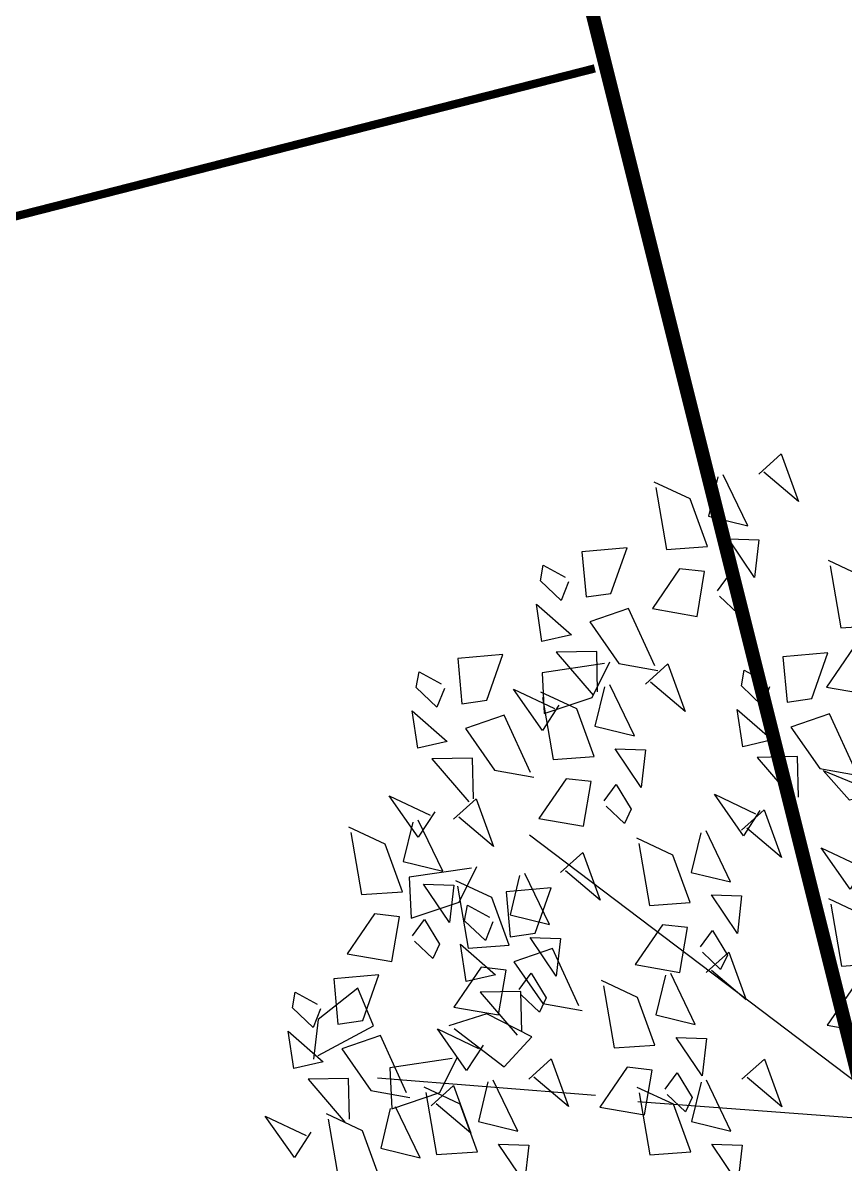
# Model space of a CAD drawing. Extents: x 671027 to 671614, y 802418 to 802669.
# Drawn here: x 671348.267 to 671351.253, y 802541.037 to 802545.178 of the extents above; entities that cross this region are included whole.
import ezdxf

# ---------------------------------------------------------------- set-up
doc = ezdxf.new("R2010")
doc.units = 0
for name, color, linetype in [('drip line', 7, 'Continuous'), ('Pipe-Lateral-10 Bars-32mm', 7, 'Continuous'), ('Pipe-Lateral-10 Bars-50mm', 7, 'Continuous'), ('plataform', 8, 'Continuous'), ('shrubs-Gc', 7, 'Continuous')]:
    doc.layers.add(name, color=color, linetype=linetype)
doc.styles.get("Standard").update_dxf_attribs({"font": 'arial.ttf'})
doc.linetypes.add('32mm', pattern='A,0.5,-0.2,["32mm",Standard,S=0.1,R=0,X=-0.1,Y=-0.05],-0.5', length=1.2)
doc.linetypes.add('50mm', pattern='A,0.5,-0.2,["50mm",Standard,S=0.1,R=0,X=-0.1,Y=-0.05],-0.5', length=1.2)
pattern_1 = [(90, (0, 0), (-0.5000000000000001, 0), [])]

# ---------------------------------------------------------------- blocks, each defined once
blk = doc.blocks.new('tg')
at = {"layer": 'plataform', "color": 2, "extrusion": (0.04100688207803799, -0.0577157786741523, 0.99749051349588)}
for p, q in [((-2.744171246938095, 2.10230068980519, 0.1934108261326958), (-2.606488061771415, 2.263782150594409, 0.1970941394706565)), ((-2.604144507256024, 2.233895332336317, 0.1952685152386639), (-2.518605139624015, 1.909960222563598, 0.1730087848879326)), ((-2.295746014621727, 1.997949518978487, 0.1689381826686813), (-2.129120197198972, 2.139134905084859, 0.1702573122585309)), ((-2.129120197198972, 2.139134905084859, 0.1702573122585309), (-2.01817034981741, 1.893364731355462, 0.1514756556755291)), ((-2.723079288197368, 1.833319719315398, 0.1769802321596286), (-2.744171246938095, 2.10230068980519, 0.1934108261326958)), ((-2.105488976981178, 1.722298223425526, 0.1451672527674937), (-2.295746014621727, 1.997949518978487, 0.1689381826686813)), ((-2.518605139624015, 1.909960222563598, 0.1730087848879326), (-2.723079288197368, 1.833319719315398, 0.1769802321596286)), ((-2.01817034981741, 1.893364731355462, 0.1514756556755291), (-2.09316119824598, 1.69499038603891, 0.1430803989636939)), ((-2.155094263195679, 1.423558964294273, 0.1299211821149514), (-2.24494504211998, 1.615274072757813, 0.1447077759373013)), ((-2.216740066935927, 1.605102019051913, 0.1429597030780335), (-1.886016608034879, 1.54955165019993, 0.1261494473019341)), ((-1.886016608034879, 1.54955165019993, 0.1261494473019341), (-1.901249858369738, 1.332010616448599, 0.1141885495322289)), ((-1.901249858369738, 1.332010616448599, 0.1141885495322289), (-2.155094263195679, 1.423558964294273, 0.1299211821149514)), ((-3.283480337523542, -0.03333384914520821, 0.09201194091338333), (-3.116854520100787, 0.1078515369611637, 0.09333107049634459)), ((-3.116854520100787, 0.1078515369611637, 0.09333107049634459), (-3.005904672719225, -0.1379186367682337, 0.07454941391643072))]:
    blk.add_line(p, q, dxfattribs=at)
at = {"layer": 'plataform', "color": 108, "extrusion": (0.04100688207803799, -0.0577157786741523, 0.99749051349588)}
for p, q in [((-2.968452263675317, 1.229567307995524, 0.1521338205422983), (-2.801826446136147, 1.370752694101895, 0.1534529501318849)), ((-2.801826446136147, 1.370752694101895, 0.1534529501318849), (-2.690876598871, 1.124982520139667, 0.1346712935477209)), ((-2.778195226034768, 0.9539160123261468, 0.1283628906403981), (-2.968452263675317, 1.229567307995524, 0.1521338205422983)), ((-2.690876598871, 1.124982520139667, 0.1346712935477209), (-2.765867447066739, 0.9266081750559465, 0.1262760368308722)), ((-3.093223300115824, -0.3089851449310004, 0.06824101099796948), (-3.283480337523542, -0.03333384914520821, 0.09201194091338333))]:
    blk.add_line(p, q, dxfattribs=at)
at = {"layer": 'plataform', "color": 98, "extrusion": (0.04100688207803799, -0.0577157786741523, 0.99749051349588)}
blk.add_line((-3.005904672719225, -0.1379186367682337, 0.07454941391643072), (-3.080895521147795, -0.33629298196837, 0.06615415721528423), dxfattribs=at)
at = {"layer": 'plataform', "color": 92, "extrusion": (0.04100688207803799, -0.0577157786741523, 0.99749051349588)}
for points, elevation in [([(-0.4287966583309377, 3.427323922565487), (-0.3065809588807731, 3.532997390245393), (-0.5467239800165722, 3.657081744062815), (-0.4150265944411644, 3.453973412695113)], -0.04094036375877658), ([(-0.4862703834154325, 3.325826417283362), (-0.1507173861469047, 3.313553668606595), (-0.1370909468446915, 3.095577668629319), (-0.4011049291222117, 3.153562276363894), (-0.5156053133599303, 3.332269161156083)], -0.04094036376364529), ([(-0.7928707181996415, 3.311561969298667), (-0.7773849620365363, 3.472384116837616), (-0.9787905692615535, 3.475158130322701), (-0.7928707181996415, 3.311561969298667)], -0.04094036374889845), ([(-0.4718222821420319, 3.213202433385324), (-0.6869979533247756, 3.189326956644893), (-0.7111076802057055, 3.404373117523205), (-0.4580521256223695, 3.239852102779893)], -0.04094036375139321), ([(-0.4983833737497478, 2.990656177314867), (-0.2966350964424838, 3.069194322846502), (-0.2179040045091813, 2.867631564915316), (-0.5048181670188547, 2.961357448183936)], -0.04094036375492005), ([(-0.5699286075039425, 2.892482987105597), (-0.8909766908924042, 2.990842340969345), (-0.8479510667691168, 3.204963829784532), (-0.6078080454432524, 3.080879475832288), (-0.5432460103846495, 2.878695816607791)], -0.04094036376847404), ([(-0.5583257374183641, 2.789868914715657), (-0.2227727403396382, 2.777596166174085), (-0.2091463013346058, 2.559620165978988), (-0.4731602834500621, 2.61760477374073), (-0.5876606673368707, 2.796311658426696)], -0.04094036376950988), ([(-0.4847569352191208, 2.772680177458213), (-0.575600629864621, 2.639072610448862), (-0.3115866475883686, 2.581088002714074), (-0.4911916845930344, 2.743381645270047)], -0.04094036375030757), ([(-0.5704387282677126, 2.454698674827124), (-0.3686904504457285, 2.533236820279026), (-0.2899593585521152, 2.331674062090335), (-0.5768735214810812, 2.425399945371836)], -0.04094036375132371), ([(-0.7681095652354768, 2.453873947419662), (-0.6458938657181, 2.559547415195975), (-0.8860368873016709, 2.683631769189175), (-0.7543395011166907, 2.480523437672498)], -0.04094036377126339), ([(-1.181214322137735, 2.408090327825672), (-0.9894966387160551, 2.580967207285806), (-0.9172003399950678, 2.350105719900819), (-1.148283547573757, 2.278010318186757), (-1.181214322137735, 2.408090327825672)], -0.04094036376792989), ([(-0.5568122890995132, 2.236722674660624), (-0.6476559839083457, 2.103115107623883), (-0.3836420019544754, 2.045130499834065), (-0.56324703859707, 2.207424142702572)], -0.04094036375313292), ([(-0.8111351892355325, 2.239752458374661), (-1.026310860161526, 2.215876981595077), (-1.050420587231731, 2.430923142609319), (-0.7973650325265468, 2.266402127634935)], -0.04094036375884347), ([(-0.5509582975175774, 1.707099708547714), (-0.3592406140956346, 1.879976588008222), (-0.2869443151734205, 1.649115100907168), (-0.5180275227235828, 1.577019699031856), (-0.5509582975175774, 1.707099708547714)], -0.04094036375827026), ([(-0.997415834054226, 1.774442076146496), (-0.6618628367318038, 1.762169327142774), (-0.6482363976860285, 1.544193327206666), (-0.912250379733268, 1.602177935064663), (-1.02675076420275, 1.780884819734481)], -0.04094036375523012), ([(-0.08401502760406732, 1.314022765801755), (-0.05751943360710499, 1.154644112059365), (0.1377940942985078, 1.203883725565198), (-0.08401502760406732, 1.314022765801755)], -0.04094036376001935), ([(-0.4071229402256292, 1.521950277527066), (-0.4850967047516094, 1.446939886253767), (-0.3448572357416139, 1.385427524177705), (-0.2733182203987409, 1.431139383127492), (-0.3777880100754075, 1.515507533936761)], -0.04094036376639762), ([(-0.4195684125238181, 1.326295599612785), (-0.2178201349867999, 1.404833745267104), (-0.1390890429575917, 1.203270987268162), (-0.4260032056295927, 1.29699687050924)], -0.04094036377044596), ([(-2.399310201950656, 2.428054308109321), (-2.383824445692388, 2.588876455581048), (-2.585230052605228, 2.591650468700605), (-2.399310201950656, 2.428054308109321)], -0.04094036375692267), ([(-1.27890058466533, 1.418911434961558), (-1.087182901203435, 1.591788314679941), (-1.014886602063682, 1.360926827281333), (-1.245969809586106, 1.288831425243654), (-1.27890058466533, 1.418911434961558)], -0.04094036376536016), ([(-0.405941973409726, 1.108319599770627), (-0.4967856683528852, 0.9747120325443505), (-0.2327716861026241, 0.9167274249712445), (-0.4123767230416095, 1.079021067623041)], -0.04094036376050453), ([(-2.176368091131199, 2.008975325688311), (-2.497416174520715, 2.107334679550576), (-2.45439055058797, 2.321456168501479), (-2.214247529166727, 2.19737181448074), (-2.149685493917796, 1.995188155121796)], -0.04094036374809135), ([(-0.9959023858990035, 1.221295836063169), (-1.086746080450344, 1.087688268986744), (-0.8227320983346733, 1.029703661223732), (-1.002337135110853, 1.191997303902175)], -0.04094036374570607), ([(-1.135065227181636, 1.233762003804906), (-1.213038991628979, 1.158751613047142), (-1.072799522725836, 1.097239250618807), (-1.001260507518343, 1.142951109377571), (-1.105730297100538, 1.227319260121787)], -0.04094036375707537), ([(-2.565164434489422, 1.891411009851755), (-2.229611437385016, 1.879138261146487), (-2.215984998462406, 1.661162261439594), (-2.479998980654442, 1.719146868687133), (-2.594499364570519, 1.897853753534873)], -0.04094036376656372), ([(-1.974871540659589, 1.638919211233149), (-2.052845305499229, 1.563908820326424), (-1.912605836136626, 1.502396458141818), (-1.841066820996511, 1.54810831680708), (-1.945536610971842, 1.632476467399583)], -0.04094036374636274), ([(-2.512044021658464, 1.810490179112747), (-2.389828322722708, 1.916163646874403), (-2.629971343533852, 2.040248000746913), (-2.498273958025656, 1.8371396692828)], -0.04094036375285359), ([(-1.40191772691608, 1.138810728561319), (-1.375422132918591, 0.9794320748196728), (-1.180108604755749, 1.028671688285457), (-1.40191772691608, 1.138810728561319)], -0.04094036376427415), ([(-1.269512858958131, 0.5132425174983221), (-0.9339598620420447, 0.5009697689271988), (-0.9203334230644378, 0.2829937688964785), (-1.184347405166889, 0.340978377079572), (-1.29884778902675, 0.5196852616020606)], -0.04094036376978871)]:
    blk.add_lwpolyline(points, dxfattribs=dict(at, elevation=elevation))
at = {"layer": 'plataform', "color": 108, "extrusion": (0.04100688207803799, -0.0577157786741523, 0.99749051349588)}
for points, elevation in [([(-1.075181294707205, 3.288611161564655), (-0.980506168943845, 3.340985651919089), (-1.100148644934494, 3.436570992746221), (-1.181053707105524, 3.410845992303221), (-1.101863891814497, 3.302398332483965)], -0.04094036376783414), ([(-0.9839365699111735, 3.072640510687314), (-1.213740021039532, 2.955029034341832), (-1.224079591264463, 3.196724864803938), (-0.9822213229640069, 3.206813171044334), (-0.9839365699111735, 3.072640510687314)], -0.04094036375129459), ([(-0.2348853432934752, 2.442425840690379), (-0.2083897493911504, 2.283047187015959), (-0.01307622141837439, 2.332286800616556), (-0.2348853432934752, 2.442425840690379)], -0.04094036375733309), ([(-1.539057097927432, 2.934746364778262), (-1.347339414639289, 3.107623244049974), (-1.275043115812239, 2.87676175701615), (-1.506126323227811, 2.804666355330744), (-1.539057097927432, 2.934746364778262)], -0.04094036374829749), ([(-1.985514634273785, 3.002088732241504), (-1.649961637073474, 2.989815983468485), (-1.636335197933061, 2.771839983464408), (-1.900349180467547, 2.829824591239405), (-2.014849564287719, 3.008531476019395)], -0.04094036376000051), ([(-1.39522174056697, 2.749596933852004), (-1.473195505160114, 2.674586542483937), (-1.332956036084223, 2.613074180502425), (-1.261417020903414, 2.658786039425044), (-1.365886810742837, 2.743154190209304)], -0.04094036376652888), ([(-1.132183625254838, 2.338111994547584), (-1.116697868835031, 2.49893414204574), (-1.318103475949673, 2.501708154878981), (-1.132183625254838, 2.338111994547584)], -0.04094036376606967), ([(-1.662074239987952, 2.654645658243079), (-1.635578646370329, 2.495267004771449), (-1.440265118274173, 2.544506618141562), (-1.662074239987952, 2.654645658243079)], -0.04094036375222182), ([(-1.62767185848501, 2.475432695289016), (-1.2921188613796, 2.463159946583593), (-1.27849242230635, 2.245183946484752), (-1.542506404421543, 2.303168554246863), (-1.657006788375515, 2.481875438838061)], -0.04094036375986398), ([(-1.997627625285971, 2.666918492323578), (-1.795879347234711, 2.745456637899055), (-1.717148255732916, 2.543893879560512), (-2.004062418202637, 2.63761976308701)], -0.04094036375774468), ([(-1.414494201639498, 2.315161186583456), (-1.319819075578958, 2.367535677155708), (-1.439461551867314, 2.463121017764275), (-1.520366614037818, 2.437396017322019), (-1.441176798908376, 2.328948357474698)], -0.0409403637702131), ([(-2.03523614175827, 2.543816261431355), (-1.913020442347531, 2.649489728854129), (-2.15316346379577, 2.77357408303671), (-2.021466077611531, 2.570465751520561)], -0.04094036376779389), ([(-1.323249476748929, 2.099190535638748), (-1.553052928106086, 1.981579059168788), (-1.563392498224857, 2.22327488998533), (-1.3215342298964, 2.233363196063737), (-1.323249476748929, 2.099190535638748)], -0.04094036376547258), ([(-1.6397848493752, 2.140262455141574), (-1.438036571810971, 2.21880060063279), (-1.359305479659603, 2.017237842404788), (-1.646219642223961, 2.110963725999252)], -0.04094036376065988), ([(-1.984001186146152, 2.448942492319908), (-2.074844881224428, 2.315334924902978), (-1.810830898744149, 2.257350317452929), (-1.990435935613962, 2.419643960199182)], -0.04094036376233312), ([(-2.078261765987833, 2.329694772263482), (-2.293437436818447, 2.305819295415402), (-2.317547163698372, 2.520865456293555), (-2.064491609371787, 2.356344441589401)], -0.04094036376298318), ([(-2.590376053689399, 2.18913284966052), (-2.820179504628483, 2.071521373179104), (-2.830519074921582, 2.313217203546593), (-2.58866080668628, 2.323305509691914), (-2.590376053689399, 2.18913284966052)], -0.04094036376715231), ([(-0.8230553226654581, 0.4459001503607685), (-0.631337639405316, 0.6187770297944699), (-0.5590413402658262, 0.387915542395492), (-0.7901245476818763, 0.3158201407109891), (-0.8230553226654581, 0.4459001503607685)], -0.04094036375813132), ([(-1.737471111603868, 1.151083562494021), (-1.535722834135496, 1.229621708054623), (-1.456991741984128, 1.028058949826621), (-1.743905904805978, 1.121784833460769)], -0.04094036376632935), ([(-2.87611808167682, 1.694728226238279), (-2.860632325838633, 1.855550373721771), (-3.062037932656573, 1.858324386773728), (-2.87611808167682, 1.694728226238279)], -0.04094036375701318), ([(-1.723844672654065, 0.9331075626251607), (-1.81468836775881, 0.7994999953708122), (-1.550674385253067, 0.7415153877583338), (-1.730279422313159, 0.9038090306406812)], -0.04094036377207877), ([(-3.158428658318907, 1.671777418315445), (-3.063753532325052, 1.724151908792033), (-3.183396008815376, 1.819737249117201), (-3.264301070676269, 1.794012249311735), (-3.185111255357553, 1.685564589328475)], -0.04094036376184745), ([(-3.067183933685369, 1.455806767411228), (-3.296987384746612, 1.338195291158875), (-3.307326954647152, 1.579891121675695), (-3.065468686412806, 1.589979427822811), (-3.067183933685369, 1.455806767411228)], -0.04094036375492679), ([(-1.456729339436723, 0.2950939395137109), (-1.334513640216049, 0.4007674070713027), (-1.574656661596335, 0.5248517613497643), (-1.442959275385149, 0.321743429670139)], -0.04094036376032968), ([(-2.178646565170361, 0.7059880984621748), (-2.163160809237752, 0.8668102458789699), (-2.364566416055955, 0.8695842589305576), (-2.178646565170361, 0.7059880984621748)], -0.0409403637642501), ([(-3.149047120305301, 1.074574903617943), (-2.957329437018212, 1.247451782888172), (-2.885033137933144, 1.016590295815403), (-3.116116345347974, 0.9444948941294757), (-3.149047120305301, 1.074574903617943)], -0.04094036376417669), ([(-2.460957141746669, 0.6830372906339574), (-2.366282015943356, 0.7354117812462664), (-2.485924491782888, 0.8309971216805468), (-2.566829554237879, 0.8052721214398086), (-2.487639738920383, 0.6968244614579736)], -0.04094036376597437), ([(-2.36971241704315, 0.4670666398236114), (-2.599515867915811, 0.3494551634374879), (-2.609855438330545, 0.5911509940347847), (-2.367997170068987, 0.601239300018794), (-2.36971241704315, 0.4670666398236114)], -0.04094036376106773), ([(-3.59550465632718, 1.141917271135278), (-3.259951659289938, 1.129644522335243), (-3.246325220177263, 0.9116685224935326), (-3.510339202751438, 0.9696531300110252), (-3.624839586963428, 1.148360014641158)], -0.0409403637641165), ([(-3.005211763051082, 0.8894254723378484), (-3.08318552748417, 0.8144150809972646), (-2.942946057918498, 0.7529027190991847), (-2.871407043224457, 0.7986145779379005), (-2.9758768328644, 0.8829827290067803)], -0.04094036377223215), ([(-2.611637923959004, 0.2081122798047039), (-2.419920240766815, 0.3809891591425244), (-2.347623941396517, 0.1501276718677131), (-2.578707149042634, 0.07803227005851404), (-2.611637923959004, 0.2081122798047039)], -0.04094036375527648), ([(-3.272064262595658, 0.7944741969595449), (-3.245568668340463, 0.6350955431769462), (-3.050255140827673, 0.6843351565330835), (-3.272064262595658, 0.7944741969595449)], -0.04094036377394408), ([(-3.607617647474517, 0.8067470310283626), (-3.405869370167516, 0.8852851765596287), (-3.327138277596592, 0.6837224183191154), (-3.614052440324019, 0.7774483018865629)], -0.04094036375994829), ([(-3.058095460210653, 0.2754546472004714), (-2.722542463145722, 0.2631818982364298), (-2.708916024329702, 0.04520589817763832), (-2.972930006309515, 0.1031905061307768), (-3.087430390521241, 0.2818973907612804)], -0.04094036376137074), ([(-3.593991208143957, 0.5887710308888471), (-3.684834903372345, 0.4551634638646129), (-3.420820921000451, 0.3971788560617039), (-3.6004259579649, 0.5594724988759262)], -0.04094036377023754)]:
    blk.add_lwpolyline(points, dxfattribs=dict(at, elevation=elevation))
at = {"layer": 'plataform', "color": 32, "extrusion": (0.04100688207803799, -0.0577157786741523, 0.99749051349588)}
for points, elevation in [([(-0.4228774908227091, 1.894973525929541), (-0.6690480797672633, 3.036121597993555)], -0.04094036376799612), ([(-0.01275537405329771, 0.01754662191767143), (1.080257461761438, 1.565278128885629)], -0.04094036376175383), ([(-0.01275537405417082, 0.01754662191772625), (-0.3591784861259197, 1.67516858204459)], -0.04094036376582644), ([(-0.06594377846380135, 0.259794157484262), (-1.845679298584592, 2.059285737140552)], -0.04094036376527811)]:
    blk.add_lwpolyline(points, dxfattribs=dict(at, elevation=elevation))
at = {"layer": 'plataform', "color": 2, "extrusion": (0.04100688207803799, -0.0577157786741523, 0.99749051349588)}
for points, elevation in [([(-0.4074554219304128, 1.661465839542156), (-0.07190242476979125, 1.649193090511636), (-0.05827598552199931, 1.431217090860571), (-0.3222899681241749, 1.489201698540057), (-0.4367903517807513, 1.667908583347806)], -0.04094036375874849), ([(-0.9092415145584793, 1.919033012355218), (-1.23028959779836, 2.017392365825682), (-1.187263973852396, 2.231513855196675), (-0.9471209524711055, 2.107429500918058), (-0.8825589174514016, 1.905245841437173)], -0.04094036376663786), ([(-1.304231464456373, 2.127989621331173), (-1.27773587066169, 1.968610967303367), (-1.082422342391733, 2.017850581121789), (-1.304231464456373, 2.127989621331173)], -0.04094036376744777), ([(-1.009528824781743, 1.439271836026891), (-0.8077805471103984, 1.51780998187075), (-0.7290494550941469, 1.316247223452096), (-1.015963617631294, 1.409973106883453)], -0.04094036375880584), ([(-2.1187068983051, 1.824068642361306), (-1.926989214720303, 1.9969455218501), (-1.85469291596068, 1.766084034721134), (-2.085776123443415, 1.693988632940964), (-2.1187068983051, 1.824068642361306)], -0.04094036375595224), ([(-2.241724040364879, 1.543967935825596), (-2.215228446558459, 1.384589282218928), (-2.019914918557945, 1.433828895657165), (-2.241724040364879, 1.543967935825596)], -0.04094036375983932), ([(-1.814572505152335, 0.8217500513363009), (-1.692356805863971, 0.9274235189894082), (-1.932499827095676, 1.051507872874582), (-1.800802441356936, 0.8483995415342659)], -0.04094036375840031), ([(-1.95570445454026, 0.2869091161743603), (-2.276752537808357, 0.3852684698080865), (-2.233726913550216, 0.599389958813552), (-1.993583892292042, 0.4753056047657928), (-1.929021857529352, 0.2731219453236972)], -0.04094036377023435), ([(-1.82080339955021, 0.1793319867053362), (-1.805317643290935, 0.3401541341769038), (-1.982185437548885, 0.4589391653478413), (-1.82080339955021, 0.1793319867053362)], -0.04094036378108887)]:
    blk.add_lwpolyline(points, dxfattribs=dict(at, elevation=elevation))
at = {"layer": 'plataform', "color": 98, "extrusion": (0.04100688207803799, -0.0577157786741523, 0.99749051349588)}
for points, elevation in [([(-1.037378964816862, 2.222940896642402), (-1.115352729303895, 2.147930505627132), (-0.9751132603338518, 2.086418143293192), (-0.9035742452484705, 2.132130002282663), (-1.008044034870618, 2.216498152769)], -0.04094036375900935), ([(-0.6739754398364952, 1.426999002052294), (-0.6474798457711013, 1.267620348404895), (-0.4521663180282941, 1.316859961884085), (-0.6739754398364952, 1.426999002052294)], -0.04094036376518804), ([(-1.626158410004227, 1.922286455261831), (-1.717002105002646, 1.788678888359012), (-1.452988122900195, 1.730694280175914), (-1.63259315989286, 1.892987923153399)], -0.04094036375346811), ([(-2.681620778485727, 2.405103500539195), (-2.586945652370238, 2.457477990785976), (-2.70658812865759, 2.553063331394393), (-2.787493190503175, 2.527338331007594), (-2.708303375375265, 2.418890671159681)], -0.04094036375892948), ([(-1.725358120849503, 1.486253802451893), (-1.389805123850419, 1.473981053394941), (-1.376178684833171, 1.256005053620083), (-1.640192666840195, 1.313989661736324), (-1.754693050997237, 1.492696546040991)], -0.04094036375829178), ([(-2.577277425407037, 1.556240769867541), (-2.375529147653006, 1.634778915223558), (-2.296798055595583, 1.433216157061358), (-2.583712218228851, 1.526942040561735)], -0.04094036376141527), ([(-2.555069645849162, 1.596368690201839), (-2.770245317003642, 1.572493213299789), (-2.794355043682077, 1.787539374462244), (-2.541299488976103, 1.623018359488973)], -0.04094036376143774), ([(-2.65317597108705, 1.275649243694002), (-2.974224054313926, 1.374008597585822), (-2.931198430313278, 1.588130086630971), (-2.691055409122315, 1.464045732486801), (-2.626493373873384, 1.261862073127865)], -0.04094036375763804), ([(-2.563650986226919, 1.338264770120935), (-2.654494681237026, 1.204657202798621), (-2.390480698865132, 1.146672594995712), (-2.570085735925751, 1.308966237877316)], -0.04094036376209173), ([(-1.857598129207488, 0.6076285626174351), (-2.072773800755581, 0.583753085564572), (-2.096883526985718, 0.798799246551997), (-1.84382797259271, 0.63427823194314)], -0.04094036375578494)]:
    blk.add_lwpolyline(points, dxfattribs=dict(at, elevation=elevation))

msp = doc.modelspace()

# ---------------------------------------------------------------- hatches: boundary and pattern name
at = {"layer": 'drip line', "true_color": 0xfecc66, "transparency": 33554585}
h = msp.add_hatch(dxfattribs=at)
h.set_pattern_fill('ANSI31', color=31, scale=4, angle=45)
h.set_pattern_definition(pattern_1)
h.paths.add_polyline_path([(671305.0695365685, 802530.8137644222, -0.15810787366589), (671335.4750996265, 802559.344330474, -0.3701306396987012), (671339.2410025552, 802558.3060808721, 0.0103084569037728), (671339.5502232227, 802557.8668497003, 0.1582423016360206), (671309.2183884584, 802531.9803909374, 0.1849573764550284), (671357.9845385811, 802523.7568125528), (671358.7221040309, 802520.8230006462, -0.1925452637670837)])
h = msp.add_hatch(dxfattribs=at)
h.set_pattern_fill('ANSI31', color=31, scale=4, angle=45)
h.set_pattern_definition(pattern_1)
h.paths.add_polyline_path([(671313.479682318, 802533.0364308041, 0.1721699619589266), (671357.2522275978, 802526.669723784), (671357.9845385811, 802523.7568125528, -0.1849573764550285), (671309.2183884584, 802531.9803909374, -0.1582423016360207), (671339.5502232227, 802557.8668497003, 0.06209603640743622), (671341.7665276986, 802555.5259158523, 0.1500200910284791)])
h = msp.add_hatch(dxfattribs=at)
h.set_pattern_fill('ANSI31', color=31, scale=4, angle=45)
h.set_pattern_definition(pattern_1)
h.paths.add_polyline_path([(671318.0063343626, 802534.1491115534, 0.1573820060516548), (671356.5198341229, 802529.5829631414), (671357.2522275978, 802526.669723784, -0.1721699619589266), (671313.479682318, 802533.0364308041, -0.1500200910284793), (671341.7665276986, 802555.5259158523, 0.07420859277747405), (671345.0642913934, 802553.5466254024, 0.1450809397192578)])
at = {"layer": 'shrubs-Gc'}
h = msp.add_hatch(dxfattribs=at)
h.set_pattern_fill('AR-SAND', color=219, scale=0.01125)
h.set_pattern_definition([(37.50000000000001, (0, 0), (-0.01800035207982051, 0.5505898919955101), [0, -0.43434, 0, -0.485775, 0, -0.4643437499999999]), (7.499999999999999, (0, 0), (0.505713693530253, 0.8064282381393985), [0, -0.234315, 0, -0.3914775, 0, -0.15001875]), (327.5, (-0.3514725000131875, 0), (0.8898664165216401, 0.001616832763363982), [0, -0.142875, 0, -0.51435, 0, -0.6715125]), (317.5, (-0.3514725000131875, 0), (0.8590010090313343, 0.2507954886643683), [0, -0.07143749999999999, 0, -0.337185, 0, -0.3857625])])
h.paths.add_polyline_path([(671305.0695365685, 802530.8137644222, -0.15810787366589), (671335.4750996265, 802559.344330474, -0.3701306396987012), (671339.2410025552, 802558.3060808721, 0.0103084569037728), (671339.5502232227, 802557.8668497003, 0.1582423016360206), (671309.2183884584, 802531.9803909374, 0.1849573764550284), (671357.9845385811, 802523.7568125528), (671358.7221040309, 802520.8230006462, -0.1925452637670837)])
h = msp.add_hatch(dxfattribs=at)
h.set_pattern_fill('ANSI37', color=74, scale=0.2)
h.set_pattern_definition([(45, (0, 0), (-0.4490128060534576, 0.4490128060534577), []), (135, (0, 0), (-0.4490128060534577, -0.4490128060534576), [])])
h.paths.add_polyline_path([(671313.479682318, 802533.0364308041, 0.1721699619589266), (671357.2522275978, 802526.669723784), (671357.9845385811, 802523.7568125528, -0.1849573764550285), (671309.2183884584, 802531.9803909374, -0.1582423016360207), (671339.5502232227, 802557.8668497003, 0.06209603640743622), (671341.7665276986, 802555.5259158523, 0.1500200910284791)])
at = {"layer": 'shrubs-Gc', "linetype": 'ByBlock'}
h = msp.add_hatch(dxfattribs=at)
h.set_pattern_fill('DOLMIT', color=240, scale=0.1)
h.set_pattern_definition([(0, (0, 0), (0, 0.635), []), (45, (0, 0), (-1.269999134350098, 1.269999134350099), [0.8980256121069154, -1.796051224213831])])
h.paths.add_polyline_path([(671318.0063343626, 802534.1491115534, 0.1573820060516548), (671356.5198341229, 802529.5829631414), (671357.2522275978, 802526.669723784, -0.1721699619589266), (671313.479682318, 802533.0364308041, -0.1500200910284793), (671341.7665276986, 802555.5259158523, 0.07420859277747405), (671345.0642913934, 802553.5466254024, 0.1450809397192578)])

# ---------------------------------------------------------------- linework, layer by layer
at = {"color": 0}
msp.add_arc((671344.3868694465, 802592.8980244967), 73.48678802096713, 237.6543339593003, 326.0471457802873, dxfattribs=at)
at = {"layer": 'Pipe-Lateral-10 Bars-32mm', "color": 5, "linetype": '32mm', "const_width": 0.03, "elevation": 0.01744759163470968}
msp.add_lwpolyline([(671342.4314950884, 802542.9933952256), (671350.3439151106, 802545.0131012098)], dxfattribs=at)
at = {"layer": 'Pipe-Lateral-10 Bars-50mm', "color": 4, "linetype": '50mm', "const_width": 0.05}
msp.add_lwpolyline([(671352.3798004609, 802537.0372967436), (671349.3875350418, 802549.001401451, 0.5259113996237653), (671340.1424243181, 802551.568962957, -1.44415045418171)], format="xyb", dxfattribs=at)

# ---------------------------------------------------------------- block references
at = {"layer": 'plataform', "extrusion": (0.02429556639469112, -0.02787213729177239, -0.9993162009175823), "xscale": 0.6807066593267941, "yscale": 0.6807066593267941, "zscale": -0.6807066593267941, "rotation": 88.00247393690435}
msp.add_blockref('tg', (1033413.877064869, -163720.6471826989, -6057.688993937317), dxfattribs=at)

doc.saveas('drawing.dxf')
